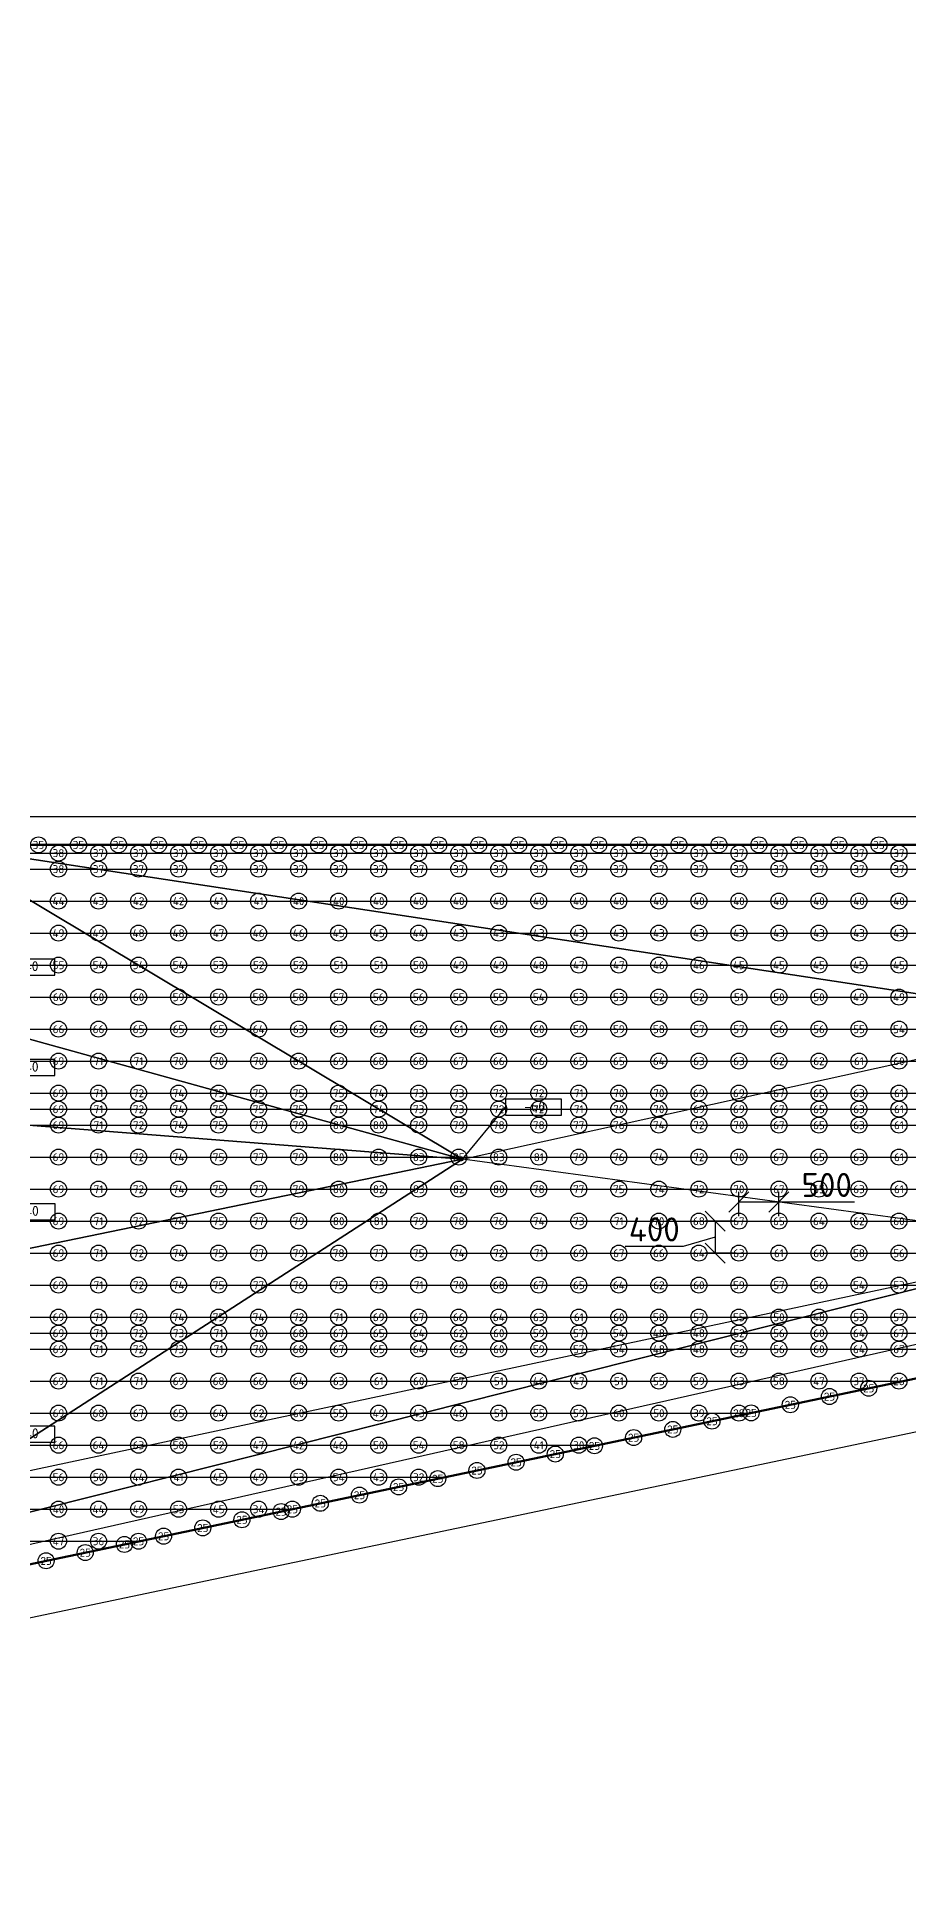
# Model space of a CAD drawing. Header units: millimetres. Extents: x 3543 to 412546, y -146359 to 38454.
# Drawn here: x 231090 to 241984, y -45965 to -22842 of the extents above; entities that cross this region are included whole.
import ezdxf
from ezdxf.enums import TextEntityAlignment as Align

# ---------------------------------------------------------------- set-up
doc = ezdxf.new("R2010")
doc.units = ezdxf.units.MM
doc.layers.add('контур', color=1, linetype='Continuous', lineweight=50)
doc.layers.add('размеры', color=7, linetype='Continuous', lineweight=5)
for name, color, linetype in [('линии_высот', 4, 'Continuous'), ('опоры_текстvb', 7, 'Continuous'), ('опорыvb', 7, 'Continuous'), ('сеткаvb', 8, 'Continuous')]:
    doc.layers.add(name, color=color, linetype=linetype)
doc.styles.add('isocpeur', font='isocpeur.ttf')
doc.dimstyles.new('ISO-25', dxfattribs={"dimtxt": 2.5, "dimasz": 2.5, "dimexe": 1.25, "dimexo": 0.625, "dimtad": 1, "dimdec": 0, "dimtxsty": 'isocpeur', "dimblk": 'OBLIQUE', "dimcen": 2.5, "dimadec": 0, "dimazin": 0, "dimtfac": 1, "dimtdec": 0, "dimtmove": 0, "dimatfit": 3, "dimfxl": 1, "dimarcsym": 0})

# ---------------------------------------------------------------- blocks, each defined once
blk = doc.blocks.new('otmetka_oporvb')
at = {"linetype": 'ByBlock', "lineweight": -2}
blk.add_hatch(color=0, dxfattribs=at).paths.add_polyline_path([(-38, -32, 1), (38, 32, 1)])
at = {"color": 0, "linetype": 'ByBlock', "lineweight": -2}
blk.add_line((0, 0), (2142, 2596), dxfattribs=at)
at = {"color": 0}
blk.add_lwpolyline([(2142, 2196), (4942, 2196), (4942, 2996), (2142, 2996)], close=True, dxfattribs=at)
at = {"color": 0, "linetype": 'ByBlock', "lineweight": -2, "style": 'isocpeur'}
blk.add_attdef('OTM', text='', height=500, dxfattribs=at).set_placement((3600, 2639), align=Align.MIDDLE_CENTER)
blk = doc.blocks.new('*U28')
at = {"linetype": 'ByBlock', "lineweight": -2}
blk.add_hatch(color=0, dxfattribs=at).paths.add_polyline_path([(-38, -32, 1), (38, 32, 1)])
at = {"color": 0, "linetype": 'ByBlock', "lineweight": -2}
blk.add_line((0, 0), (2147, 2596), dxfattribs=at)
at = {"color": 0}
blk.add_lwpolyline([(2147, 2196), (4947, 2196), (4947, 2996), (2147, 2996)], close=True, dxfattribs=at)
at = {"color": 0, "linetype": 'ByBlock', "lineweight": -2, "style": 'isocpeur'}
blk.add_attdef('OTM', text='', height=500, dxfattribs=at).set_placement((3606, 2639), align=Align.MIDDLE_CENTER)
blk = doc.blocks.new('*U29')
at = {"linetype": 'ByBlock', "lineweight": -2}
blk.add_hatch(color=0, dxfattribs=at).paths.add_polyline_path([(-38, -32, 1), (38, 32, 1)])
at = {"color": 0, "linetype": 'ByBlock', "lineweight": -2}
blk.add_line((0, 0), (2158, 2596), dxfattribs=at)
at = {"color": 0}
blk.add_lwpolyline([(2158, 2196), (4958, 2196), (4958, 2996), (2158, 2996)], close=True, dxfattribs=at)
at = {"color": 0, "linetype": 'ByBlock', "lineweight": -2, "style": 'isocpeur'}
blk.add_attdef('OTM', text='', height=500, dxfattribs=at).set_placement((3617, 2639), align=Align.MIDDLE_CENTER)
blk = doc.blocks.new('*U30')
at = {"linetype": 'ByBlock', "lineweight": -2}
blk.add_hatch(color=0, dxfattribs=at).paths.add_polyline_path([(-38, -32, 1), (38, 32, 1)])
at = {"color": 0, "linetype": 'ByBlock', "lineweight": -2}
blk.add_line((0, 0), (2151, 2596), dxfattribs=at)
at = {"color": 0}
blk.add_lwpolyline([(2151, 2196), (4951, 2196), (4951, 2996), (2151, 2996)], close=True, dxfattribs=at)
at = {"color": 0, "linetype": 'ByBlock', "lineweight": -2, "style": 'isocpeur'}
blk.add_attdef('OTM', text='', height=500, dxfattribs=at).set_placement((3609, 2639), align=Align.MIDDLE_CENTER)
blk = doc.blocks.new('opor_symbPRO')
at = {"color": 0, "ltscale": 20}
blk.add_circle((0, 0), 100, dxfattribs=at)
at = {"layer": 'опоры_текстvb', "color": 0, "linetype": 'ByBlock', "lineweight": -2, "style": 'isocpeur'}
blk.add_attdef('COL', text='', height=100, dxfattribs=at).set_placement((0, -1), align=Align.MIDDLE_CENTER)
blk = doc.blocks.new('_OBLIQUE')
at = {"color": 0, "linetype": 'ByBlock'}
blk.add_line((-0.5, -0.5), (0.5, 0.5), dxfattribs=at)
blk = doc.blocks.new('*D33')
at = {"layer": 'Defpoints', "color": 0, "transparency": 16777216}
for p in [(261341, -32583), (229842, -32940), (261341, -32940)]:
    blk.add_point(p, dxfattribs=at)
at = {"layer": 'размеры', "color": 0, "lineweight": -2, "transparency": 16777216}
for p, q in [((229842, -32877), (229842, -32458)), ((229842, -32583), (261341, -32583)), ((261341, -32877), (261341, -32458))]:
    blk.add_line(p, q, dxfattribs=at)
at = {"layer": 'размеры', "color": 0, "lineweight": -2, "transparency": 16777216, "xscale": 250, "yscale": 250, "zscale": 250, "rotation": 180}
blk.add_blockref('_OBLIQUE', (229842, -32583), dxfattribs=at)
at = {"layer": 'размеры', "color": 0, "lineweight": -2, "transparency": 16777216, "xscale": 250, "yscale": 250, "zscale": 250}
blk.add_blockref('_OBLIQUE', (261341, -32583), dxfattribs=at)
at = {"layer": 'размеры', "color": 0, "transparency": 16777216, "insert": (245592, -32370), "char_height": 300, "attachment_point": 5, "style": 'isocpeur'}
blk.add_mtext('31500', dxfattribs=at)
blk = doc.blocks.new('*D37')
at = {"layer": 'Defpoints', "color": 0, "transparency": 16777216}
for p in [(299003, -27661), (215545, -45174), (215680, -45817)]:
    blk.add_point(p, dxfattribs=at)
at = {"layer": 'размеры', "color": 0, "lineweight": -2, "transparency": 16777216}
for p, q in [((299016, -27722), (299164, -28426)), ((299138, -28304), (215680, -45817)), ((215558, -45235), (215706, -45939))]:
    blk.add_line(p, q, dxfattribs=at)
at = {"layer": 'размеры', "color": 0, "lineweight": -2, "transparency": 16777216, "xscale": 250, "yscale": 250, "zscale": 250}
for p, rotation in [((299138, -28304), 11.85098422200823), ((215680, -45817), 191.8509842220083)]:
    blk.add_blockref('_OBLIQUE', p, dxfattribs=dict(at, rotation=rotation))
at = {"layer": 'размеры', "color": 0, "transparency": 16777216, "insert": (257365, -36852), "char_height": 300, "attachment_point": 5, "rotation": 11.851, "style": 'isocpeur'}
blk.add_mtext('85276', dxfattribs=at)
blk = doc.blocks.new('*D39')
at = {"layer": 'Defpoints', "color": 0, "transparency": 16777216}
for p in [(240359, -37403), (239859, -37642), (240359, -37642)]:
    blk.add_point(p, dxfattribs=at)
at = {"layer": 'размеры', "color": 0, "lineweight": -2, "transparency": 16777216}
for p, q in [((239859, -37580), (239859, -37278)), ((239859, -37403), (240359, -37403)), ((240359, -37580), (240359, -37278)), ((240359, -37403), (241304, -37403))]:
    blk.add_line(p, q, dxfattribs=at)
at = {"layer": 'размеры', "color": 0, "lineweight": -2, "transparency": 16777216, "xscale": 250, "yscale": 250, "zscale": 250, "rotation": 180}
blk.add_blockref('_OBLIQUE', (239859, -37403), dxfattribs=at)
at = {"layer": 'размеры', "color": 0, "lineweight": -2, "transparency": 16777216, "xscale": 250, "yscale": 250, "zscale": 250}
blk.add_blockref('_OBLIQUE', (240359, -37403), dxfattribs=at)
at = {"layer": 'размеры', "color": 0, "transparency": 16777216, "insert": (240956, -37190), "char_height": 300, "attachment_point": 5, "style": 'isocpeur'}
blk.add_mtext('500', dxfattribs=at)
blk = doc.blocks.new('*D40')
at = {"layer": 'Defpoints', "color": 0, "transparency": 16777216}
for p in [(239859, -37642), (239562, -38042), (239859, -38042)]:
    blk.add_point(p, dxfattribs=at)
at = {"layer": 'размеры', "color": 0, "lineweight": -2, "transparency": 16777216}
for p, q in [((239796, -37642), (239437, -37642)), ((239562, -37642), (239562, -38042)), ((239562, -37842), (239164, -37958)), ((239164, -37958), (238439, -37958)), ((239796, -38042), (239437, -38042))]:
    blk.add_line(p, q, dxfattribs=at)
at = {"layer": 'размеры', "color": 0, "lineweight": -2, "transparency": 16777216, "xscale": 250, "yscale": 250, "zscale": 250}
for p, rotation in [((239562, -37642), 90), ((239562, -38042), 270)]:
    blk.add_blockref('_OBLIQUE', p, dxfattribs=dict(at, rotation=rotation))
at = {"layer": 'размеры', "color": 0, "transparency": 16777216, "insert": (238802, -37746), "char_height": 300, "attachment_point": 5, "style": 'isocpeur'}
blk.add_mtext('400', dxfattribs=at)

msp = doc.modelspace()

# ---------------------------------------------------------------- linework, layer by layer
at = {"layer": 'контур', "linetype": 'Continuous'}
msp.add_lwpolyline([(215545, -45173.6), (210858.8, -22842.2), (229841.6, -22842.2), (229841.6, -32939.6), (261341.5, -32939.6), (261341.5, -22842.2), (299003.2, -22842.2), (299003.2, -27660.7)], close=True, dxfattribs=at)
at = {"layer": 'линии_высот'}
msp.add_line((215545, -45173.6), (299003.2, -27660.7), dxfattribs=at)
for points in [[(252298.9, -36875.6), (215545, -45173.6), (299003.2, -27660.7)], [(236407.9, -36868.8), (229841.6, -32939.6), (230076.7, -35115.1)], [(229841.6, -32939.6), (236407.9, -36868.8), (244279.5, -35135.9)], [(229841.6, -32939.6), (244279.5, -35135.9), (261341.5, -32939.6)], [(236407.9, -36868.8), (230076.7, -35115.1), (230076.7, -36371.6)], [(236407.9, -36868.8), (244279.5, -35135.9), (244268.4, -37933.7)], [(236407.9, -36868.8), (230076.7, -36371.6), (230076.7, -38173.7)], [(244268.4, -37933.7), (252298.9, -36875.6), (215545, -45173.6)], [(236407.9, -36868.8), (230076.7, -38173.7), (230076.7, -40954.3)], [(244268.4, -37933.7), (236407.9, -36868.8), (230076.7, -40954.3)], [(215545, -45173.6), (230076.7, -40954.3), (244268.4, -37933.7)]]:
    msp.add_lwpolyline(points, close=True, dxfattribs=at)
at = {"layer": 'сеткаvb'}
for p, q in [((215045, -33042.2), (273357.7, -33042.2)), ((215087.4, -33242.2), (272404.6, -33242.2)), ((215172.1, -33642.2), (270498.3, -33642.2)), ((215256.9, -34042.2), (268592.1, -34042.2)), ((215341.6, -34442.2), (266685.9, -34442.2)), ((215426.3, -34842.2), (264779.7, -34842.2)), ((215511.1, -35242.2), (262873.5, -35242.2)), ((215595.8, -35642.2), (260967.3, -35642.2)), ((215680.5, -36042.2), (259061, -36042.2)), ((215722.9, -36242.2), (258107.9, -36242.2)), ((215114.7, -36442.2), (257154.8, -36442.2)), ((213796.7, -36842.2), (255248.6, -36842.2)), ((213880.6, -37242.2), (253342.4, -37242.2)), ((213964.6, -37642.2), (251436.2, -37642.2)), ((214048.5, -38042.2), (249530, -38042.2)), ((214132.4, -38442.2), (247623.7, -38442.2)), ((214216.4, -38842.2), (245717.5, -38842.2)), ((214258.3, -39042.2), (244764.4, -39042.2)), ((214300.3, -39242.2), (243811.3, -39242.2)), ((214384.3, -39642.2), (241905.1, -39642.2)), ((214468.2, -40042.2), (239998.9, -40042.2)), ((214552.1, -40442.2), (238092.7, -40442.2)), ((214636.1, -40842.2), (236186.4, -40842.2)), ((214720, -41242.2), (234280.2, -41242.2)), ((214803.9, -41642.2), (232374, -41642.2))]:
    msp.add_line(p, q, dxfattribs=at)
at = {"layer": 'сеткаvb', "linetype": 'Continuous'}
msp.add_line((229841.6, -32939.6), (261341.5, -32939.6), dxfattribs=at)

# ---------------------------------------------------------------- block references
at = {"xscale": 0.25, "yscale": 0.25, "zscale": 0.25}
for name, p, values in [('otmetka_oporvb', (230076.7, -35115.1), {'OTM': '-40'}), ('*U28', (230076.7, -36371.6), {'OTM': '-40'}), ('otmetka_oporvb', (236407.9, -36868.8), {'OTM': '-60'}), ('*U29', (230076.7, -38173.7), {'OTM': '-40'}), ('*U30', (230076.7, -40954.3), {'OTM': '-40'})]:
    msp.add_blockref(name, p, dxfattribs=at).add_auto_attribs(values)
at = {"layer": 'опорыvb', "color": 92}
for p, values in [((231108.8, -32939.6), {'COL': '35'}), ((231358.8, -33042.2), {'COL': '38'}), ((231608.8, -32939.6), {'COL': '35'}), ((231858.8, -33042.2), {'COL': '37'}), ((232108.8, -32939.6), {'COL': '35'}), ((232358.8, -33042.2), {'COL': '37'}), ((232608.8, -32939.6), {'COL': '35'}), ((232858.8, -33042.2), {'COL': '37'}), ((233108.8, -32939.6), {'COL': '35'}), ((233358.8, -33042.2), {'COL': '37'}), ((233608.8, -32939.6), {'COL': '35'}), ((233858.8, -33042.2), {'COL': '37'}), ((234108.8, -32939.6), {'COL': '35'}), ((234358.8, -33042.2), {'COL': '37'}), ((234608.8, -32939.6), {'COL': '35'}), ((234858.8, -33042.2), {'COL': '37'}), ((235108.8, -32939.6), {'COL': '35'}), ((235358.8, -33042.2), {'COL': '37'}), ((235608.8, -32939.6), {'COL': '35'}), ((235858.8, -33042.2), {'COL': '37'}), ((236108.8, -32939.6), {'COL': '35'}), ((236358.8, -33042.2), {'COL': '37'}), ((236608.8, -32939.6), {'COL': '35'}), ((236858.8, -33042.2), {'COL': '37'}), ((237108.8, -32939.6), {'COL': '35'}), ((237358.8, -33042.2), {'COL': '37'}), ((237608.8, -32939.6), {'COL': '35'}), ((237858.8, -33042.2), {'COL': '37'}), ((238108.8, -32939.6), {'COL': '35'}), ((238358.8, -33042.2), {'COL': '37'}), ((238608.8, -32939.6), {'COL': '35'}), ((238858.8, -33042.2), {'COL': '37'}), ((239108.8, -32939.6), {'COL': '35'}), ((239358.8, -33042.2), {'COL': '37'}), ((239608.8, -32939.6), {'COL': '35'}), ((239858.8, -33042.2), {'COL': '37'}), ((240108.8, -32939.6), {'COL': '35'}), ((240358.8, -33042.2), {'COL': '37'}), ((240608.8, -32939.6), {'COL': '35'}), ((240858.8, -33042.2), {'COL': '37'}), ((241108.8, -32939.6), {'COL': '35'}), ((241358.8, -33042.2), {'COL': '37'}), ((241608.8, -32939.6), {'COL': '35'}), ((241858.8, -33042.2), {'COL': '37'}), ((231358.8, -33242.2), {'COL': '38'}), ((231858.8, -33242.2), {'COL': '37'}), ((232358.8, -33242.2), {'COL': '37'}), ((232858.8, -33242.2), {'COL': '37'}), ((233358.8, -33242.2), {'COL': '37'}), ((233858.8, -33242.2), {'COL': '37'}), ((234358.8, -33242.2), {'COL': '37'}), ((234858.8, -33242.2), {'COL': '37'}), ((235358.8, -33242.2), {'COL': '37'}), ((235858.8, -33242.2), {'COL': '37'}), ((236358.8, -33242.2), {'COL': '37'}), ((236858.8, -33242.2), {'COL': '37'}), ((237358.8, -33242.2), {'COL': '37'}), ((237858.8, -33242.2), {'COL': '37'}), ((238358.8, -33242.2), {'COL': '37'}), ((238858.8, -33242.2), {'COL': '37'}), ((239358.8, -33242.2), {'COL': '37'}), ((239858.8, -33242.2), {'COL': '37'}), ((240358.8, -33242.2), {'COL': '37'}), ((240858.8, -33242.2), {'COL': '37'}), ((241358.8, -33242.2), {'COL': '37'}), ((241858.8, -33242.2), {'COL': '37'}), ((231358.8, -33642.2), {'COL': '44'}), ((231858.8, -33642.2), {'COL': '43'}), ((232358.8, -33642.2), {'COL': '42'}), ((232858.8, -33642.2), {'COL': '42'}), ((233358.8, -33642.2), {'COL': '41'}), ((233858.8, -33642.2), {'COL': '41'}), ((234358.8, -33642.2), {'COL': '40'}), ((234858.8, -33642.2), {'COL': '40'}), ((235358.8, -33642.2), {'COL': '40'}), ((235858.8, -33642.2), {'COL': '40'}), ((236358.8, -33642.2), {'COL': '40'}), ((236858.8, -33642.2), {'COL': '40'}), ((237358.8, -33642.2), {'COL': '40'}), ((237858.8, -33642.2), {'COL': '40'}), ((238358.8, -33642.2), {'COL': '40'}), ((238858.8, -33642.2), {'COL': '40'}), ((239358.8, -33642.2), {'COL': '40'}), ((239858.8, -33642.2), {'COL': '40'}), ((240358.8, -33642.2), {'COL': '40'}), ((240858.8, -33642.2), {'COL': '40'}), ((241358.8, -33642.2), {'COL': '40'}), ((241858.8, -33642.2), {'COL': '40'}), ((231358.8, -34042.2), {'COL': '49'}), ((231858.8, -34042.2), {'COL': '49'}), ((232358.8, -34042.2), {'COL': '48'}), ((232858.8, -34042.2), {'COL': '48'}), ((233358.8, -34042.2), {'COL': '47'}), ((233858.8, -34042.2), {'COL': '46'}), ((234358.8, -34042.2), {'COL': '46'}), ((234858.8, -34042.2), {'COL': '45'}), ((235358.8, -34042.2), {'COL': '45'}), ((235858.8, -34042.2), {'COL': '44'}), ((236358.8, -34042.2), {'COL': '43'}), ((236858.8, -34042.2), {'COL': '43'}), ((237358.8, -34042.2), {'COL': '43'}), ((237858.8, -34042.2), {'COL': '43'}), ((238358.8, -34042.2), {'COL': '43'}), ((238858.8, -34042.2), {'COL': '43'}), ((239358.8, -34042.2), {'COL': '43'}), ((239858.8, -34042.2), {'COL': '43'}), ((240358.8, -34042.2), {'COL': '43'}), ((240858.8, -34042.2), {'COL': '43'}), ((241358.8, -34042.2), {'COL': '43'}), ((241858.8, -34042.2), {'COL': '43'}), ((236358.8, -34442.2), {'COL': '49'}), ((236858.8, -34442.2), {'COL': '49'}), ((237358.8, -34442.2), {'COL': '48'}), ((237858.8, -34442.2), {'COL': '47'}), ((238358.8, -34442.2), {'COL': '47'}), ((238858.8, -34442.2), {'COL': '46'}), ((239358.8, -34442.2), {'COL': '46'}), ((239858.8, -34442.2), {'COL': '45'}), ((240358.8, -34442.2), {'COL': '45'}), ((240858.8, -34442.2), {'COL': '45'}), ((241358.8, -34442.2), {'COL': '45'}), ((241858.8, -34442.2), {'COL': '45'}), ((241358.8, -34842.2), {'COL': '49'}), ((241858.8, -34842.2), {'COL': '49'}), ((240858.8, -38842.2), {'COL': '48'}), ((238858.8, -39042.2), {'COL': '48'}), ((239358.8, -39042.2), {'COL': '48'}), ((238858.8, -39242.2), {'COL': '48'}), ((239358.8, -39242.2), {'COL': '48'}), ((237358.8, -39642.2), {'COL': '46'}), ((237858.8, -39642.2), {'COL': '47'}), ((240858.8, -39642.2), {'COL': '47'}), ((241358.8, -39642.2), {'COL': '37'}), ((235358.8, -40042.2), {'COL': '49'}), ((235858.8, -40042.2), {'COL': '43'}), ((236358.8, -40042.2), {'COL': '46'}), ((239358.8, -40042.2), {'COL': '39'}), ((233858.8, -40442.2), {'COL': '47'}), ((234358.8, -40442.2), {'COL': '42'}), ((234858.8, -40442.2), {'COL': '46'}), ((237358.8, -40442.2), {'COL': '41'}), ((232358.8, -40842.2), {'COL': '44'}), ((232858.8, -40842.2), {'COL': '41'}), ((233358.8, -40842.2), {'COL': '45'}), ((233858.8, -40842.2), {'COL': '49'}), ((235358.8, -40842.2), {'COL': '43'}), ((231358.8, -41242.2), {'COL': '40'}), ((231858.8, -41242.2), {'COL': '44'}), ((232358.8, -41242.2), {'COL': '49'}), ((233358.8, -41242.2), {'COL': '45'}), ((231358.8, -41642.2), {'COL': '47'}), ((231858.8, -41642.2), {'COL': '36'})]:
    msp.add_blockref('opor_symbPRO', p, dxfattribs=at).add_auto_attribs(values)
at = {"layer": 'опорыvb', "color": 131}
for p, values in [((231358.8, -34442.2), {'COL': '55'}), ((231858.8, -34442.2), {'COL': '54'}), ((232358.8, -34442.2), {'COL': '54'}), ((232858.8, -34442.2), {'COL': '54'}), ((233358.8, -34442.2), {'COL': '53'}), ((233858.8, -34442.2), {'COL': '52'}), ((234358.8, -34442.2), {'COL': '52'}), ((234858.8, -34442.2), {'COL': '51'}), ((235358.8, -34442.2), {'COL': '51'}), ((235858.8, -34442.2), {'COL': '50'}), ((231358.8, -34842.2), {'COL': '60'}), ((231858.8, -34842.2), {'COL': '60'}), ((232358.8, -34842.2), {'COL': '60'}), ((232858.8, -34842.2), {'COL': '59'}), ((233358.8, -34842.2), {'COL': '59'}), ((233858.8, -34842.2), {'COL': '58'}), ((234358.8, -34842.2), {'COL': '58'}), ((234858.8, -34842.2), {'COL': '57'}), ((235358.8, -34842.2), {'COL': '56'}), ((235858.8, -34842.2), {'COL': '56'}), ((236358.8, -34842.2), {'COL': '55'}), ((236858.8, -34842.2), {'COL': '55'}), ((237358.8, -34842.2), {'COL': '54'}), ((237858.8, -34842.2), {'COL': '53'}), ((238358.8, -34842.2), {'COL': '53'}), ((238858.8, -34842.2), {'COL': '52'}), ((239358.8, -34842.2), {'COL': '52'}), ((239858.8, -34842.2), {'COL': '51'}), ((240358.8, -34842.2), {'COL': '50'}), ((240858.8, -34842.2), {'COL': '50'}), ((231358.8, -35242.2), {'COL': '66'}), ((231858.8, -35242.2), {'COL': '66'}), ((232358.8, -35242.2), {'COL': '65'}), ((232858.8, -35242.2), {'COL': '65'}), ((233358.8, -35242.2), {'COL': '65'}), ((233858.8, -35242.2), {'COL': '64'}), ((234358.8, -35242.2), {'COL': '63'}), ((234858.8, -35242.2), {'COL': '63'}), ((235358.8, -35242.2), {'COL': '62'}), ((235858.8, -35242.2), {'COL': '62'}), ((236358.8, -35242.2), {'COL': '61'}), ((236858.8, -35242.2), {'COL': '60'}), ((237358.8, -35242.2), {'COL': '60'}), ((237858.8, -35242.2), {'COL': '59'}), ((238358.8, -35242.2), {'COL': '59'}), ((238858.8, -35242.2), {'COL': '58'}), ((239358.8, -35242.2), {'COL': '57'}), ((239858.8, -35242.2), {'COL': '57'}), ((240358.8, -35242.2), {'COL': '56'}), ((240858.8, -35242.2), {'COL': '56'}), ((241358.8, -35242.2), {'COL': '55'}), ((241858.8, -35242.2), {'COL': '54'}), ((231358.8, -35642.2), {'COL': '69'}), ((231858.8, -35642.2), {'COL': '71'}), ((232358.8, -35642.2), {'COL': '71'}), ((232858.8, -35642.2), {'COL': '70'}), ((233358.8, -35642.2), {'COL': '70'}), ((233858.8, -35642.2), {'COL': '70'}), ((234358.8, -35642.2), {'COL': '69'}), ((234858.8, -35642.2), {'COL': '69'}), ((235358.8, -35642.2), {'COL': '68'}), ((235858.8, -35642.2), {'COL': '68'}), ((236358.8, -35642.2), {'COL': '67'}), ((236858.8, -35642.2), {'COL': '66'}), ((237358.8, -35642.2), {'COL': '66'}), ((237858.8, -35642.2), {'COL': '65'}), ((238358.8, -35642.2), {'COL': '65'}), ((238858.8, -35642.2), {'COL': '64'}), ((239358.8, -35642.2), {'COL': '63'}), ((239858.8, -35642.2), {'COL': '63'}), ((240358.8, -35642.2), {'COL': '62'}), ((240858.8, -35642.2), {'COL': '62'}), ((241358.8, -35642.2), {'COL': '61'}), ((241858.8, -35642.2), {'COL': '60'}), ((231358.8, -36042.2), {'COL': '69'}), ((231858.8, -36042.2), {'COL': '71'}), ((232358.8, -36042.2), {'COL': '72'}), ((232858.8, -36042.2), {'COL': '74'}), ((233358.8, -36042.2), {'COL': '75'}), ((233858.8, -36042.2), {'COL': '75'}), ((234358.8, -36042.2), {'COL': '75'}), ((234858.8, -36042.2), {'COL': '75'}), ((235358.8, -36042.2), {'COL': '74'}), ((235858.8, -36042.2), {'COL': '73'}), ((236358.8, -36042.2), {'COL': '73'}), ((236858.8, -36042.2), {'COL': '72'}), ((237358.8, -36042.2), {'COL': '72'}), ((237858.8, -36042.2), {'COL': '71'}), ((238358.8, -36042.2), {'COL': '70'}), ((238858.8, -36042.2), {'COL': '70'}), ((239358.8, -36042.2), {'COL': '69'}), ((239858.8, -36042.2), {'COL': '69'}), ((240358.8, -36042.2), {'COL': '67'}), ((240858.8, -36042.2), {'COL': '65'}), ((241358.8, -36042.2), {'COL': '63'}), ((241858.8, -36042.2), {'COL': '61'}), ((231358.8, -36242.2), {'COL': '69'}), ((231858.8, -36242.2), {'COL': '71'}), ((232358.8, -36242.2), {'COL': '72'}), ((232858.8, -36242.2), {'COL': '74'}), ((233358.8, -36242.2), {'COL': '75'}), ((233858.8, -36242.2), {'COL': '75'}), ((234358.8, -36242.2), {'COL': '75'}), ((234858.8, -36242.2), {'COL': '75'}), ((235358.8, -36242.2), {'COL': '74'}), ((235858.8, -36242.2), {'COL': '73'}), ((236358.8, -36242.2), {'COL': '73'}), ((236858.8, -36242.2), {'COL': '72'}), ((237358.8, -36242.2), {'COL': '72'}), ((237858.8, -36242.2), {'COL': '71'}), ((238358.8, -36242.2), {'COL': '70'}), ((238858.8, -36242.2), {'COL': '70'}), ((239358.8, -36242.2), {'COL': '69'}), ((239858.8, -36242.2), {'COL': '69'}), ((240358.8, -36242.2), {'COL': '67'}), ((240858.8, -36242.2), {'COL': '65'}), ((241358.8, -36242.2), {'COL': '63'}), ((241858.8, -36242.2), {'COL': '61'}), ((231358.8, -36442.2), {'COL': '69'}), ((231858.8, -36442.2), {'COL': '71'}), ((232358.8, -36442.2), {'COL': '72'}), ((232858.8, -36442.2), {'COL': '74'}), ((233358.8, -36442.2), {'COL': '75'}), ((233858.8, -36442.2), {'COL': '77'}), ((234358.8, -36442.2), {'COL': '79'}), ((235858.8, -36442.2), {'COL': '79'}), ((236358.8, -36442.2), {'COL': '79'}), ((236858.8, -36442.2), {'COL': '78'}), ((237358.8, -36442.2), {'COL': '78'}), ((237858.8, -36442.2), {'COL': '77'}), ((238358.8, -36442.2), {'COL': '76'}), ((238858.8, -36442.2), {'COL': '74'}), ((239358.8, -36442.2), {'COL': '72'}), ((239858.8, -36442.2), {'COL': '70'}), ((240358.8, -36442.2), {'COL': '67'}), ((240858.8, -36442.2), {'COL': '65'}), ((241358.8, -36442.2), {'COL': '63'}), ((241858.8, -36442.2), {'COL': '61'}), ((231358.8, -36842.2), {'COL': '69'}), ((231858.8, -36842.2), {'COL': '71'}), ((232358.8, -36842.2), {'COL': '72'}), ((232858.8, -36842.2), {'COL': '74'}), ((233358.8, -36842.2), {'COL': '75'}), ((233858.8, -36842.2), {'COL': '77'}), ((234358.8, -36842.2), {'COL': '79'}), ((237858.8, -36842.2), {'COL': '79'}), ((238358.8, -36842.2), {'COL': '76'}), ((238858.8, -36842.2), {'COL': '74'}), ((239358.8, -36842.2), {'COL': '72'}), ((239858.8, -36842.2), {'COL': '70'}), ((240358.8, -36842.2), {'COL': '67'}), ((240858.8, -36842.2), {'COL': '65'}), ((241358.8, -36842.2), {'COL': '63'}), ((241858.8, -36842.2), {'COL': '61'}), ((231358.8, -37242.2), {'COL': '69'}), ((231858.8, -37242.2), {'COL': '71'}), ((232358.8, -37242.2), {'COL': '72'}), ((232858.8, -37242.2), {'COL': '74'}), ((233358.8, -37242.2), {'COL': '75'}), ((233858.8, -37242.2), {'COL': '77'}), ((234358.8, -37242.2), {'COL': '79'}), ((237358.8, -37242.2), {'COL': '78'}), ((237858.8, -37242.2), {'COL': '77'}), ((238358.8, -37242.2), {'COL': '75'}), ((238858.8, -37242.2), {'COL': '74'}), ((239358.8, -37242.2), {'COL': '72'}), ((239858.8, -37242.2), {'COL': '70'}), ((240358.8, -37242.2), {'COL': '67'}), ((240858.8, -37242.2), {'COL': '65'}), ((241358.8, -37242.2), {'COL': '63'}), ((241858.8, -37242.2), {'COL': '61'}), ((231358.8, -37642.2), {'COL': '69'}), ((231858.8, -37642.2), {'COL': '71'}), ((232358.8, -37642.2), {'COL': '72'}), ((232858.8, -37642.2), {'COL': '74'}), ((233358.8, -37642.2), {'COL': '75'}), ((233858.8, -37642.2), {'COL': '77'}), ((234358.8, -37642.2), {'COL': '79'}), ((235858.8, -37642.2), {'COL': '79'}), ((236358.8, -37642.2), {'COL': '78'}), ((236858.8, -37642.2), {'COL': '76'}), ((237358.8, -37642.2), {'COL': '74'}), ((237858.8, -37642.2), {'COL': '73'}), ((238358.8, -37642.2), {'COL': '71'}), ((238858.8, -37642.2), {'COL': '70'}), ((239358.8, -37642.2), {'COL': '68'}), ((239858.8, -37642.2), {'COL': '67'}), ((240358.8, -37642.2), {'COL': '65'}), ((240858.8, -37642.2), {'COL': '64'}), ((241358.8, -37642.2), {'COL': '62'}), ((241858.8, -37642.2), {'COL': '60'}), ((231358.8, -38042.2), {'COL': '69'}), ((231858.8, -38042.2), {'COL': '71'}), ((232358.8, -38042.2), {'COL': '72'}), ((232858.8, -38042.2), {'COL': '74'}), ((233358.8, -38042.2), {'COL': '75'}), ((233858.8, -38042.2), {'COL': '77'}), ((234358.8, -38042.2), {'COL': '79'}), ((234858.8, -38042.2), {'COL': '78'}), ((235358.8, -38042.2), {'COL': '77'}), ((235858.8, -38042.2), {'COL': '75'}), ((236358.8, -38042.2), {'COL': '74'}), ((236858.8, -38042.2), {'COL': '72'}), ((237358.8, -38042.2), {'COL': '71'}), ((237858.8, -38042.2), {'COL': '69'}), ((238358.8, -38042.2), {'COL': '67'}), ((238858.8, -38042.2), {'COL': '66'}), ((239358.8, -38042.2), {'COL': '64'}), ((239858.8, -38042.2), {'COL': '63'}), ((240358.8, -38042.2), {'COL': '61'}), ((240858.8, -38042.2), {'COL': '60'}), ((241358.8, -38042.2), {'COL': '58'}), ((241858.8, -38042.2), {'COL': '56'}), ((231358.8, -38442.2), {'COL': '69'}), ((231858.8, -38442.2), {'COL': '71'}), ((232358.8, -38442.2), {'COL': '72'}), ((232858.8, -38442.2), {'COL': '74'}), ((233358.8, -38442.2), {'COL': '75'}), ((233858.8, -38442.2), {'COL': '77'}), ((234358.8, -38442.2), {'COL': '76'}), ((234858.8, -38442.2), {'COL': '75'}), ((235358.8, -38442.2), {'COL': '73'}), ((235858.8, -38442.2), {'COL': '71'}), ((236358.8, -38442.2), {'COL': '70'}), ((236858.8, -38442.2), {'COL': '68'}), ((237358.8, -38442.2), {'COL': '67'}), ((237858.8, -38442.2), {'COL': '65'}), ((238358.8, -38442.2), {'COL': '64'}), ((238858.8, -38442.2), {'COL': '62'}), ((239358.8, -38442.2), {'COL': '60'}), ((239858.8, -38442.2), {'COL': '59'}), ((240358.8, -38442.2), {'COL': '57'}), ((240858.8, -38442.2), {'COL': '56'}), ((241358.8, -38442.2), {'COL': '54'}), ((241858.8, -38442.2), {'COL': '53'}), ((231358.8, -38842.2), {'COL': '69'}), ((231858.8, -38842.2), {'COL': '71'}), ((232358.8, -38842.2), {'COL': '72'}), ((232858.8, -38842.2), {'COL': '74'}), ((233358.8, -38842.2), {'COL': '75'}), ((233858.8, -38842.2), {'COL': '74'}), ((234358.8, -38842.2), {'COL': '72'}), ((234858.8, -38842.2), {'COL': '71'}), ((235358.8, -38842.2), {'COL': '69'}), ((235858.8, -38842.2), {'COL': '67'}), ((236358.8, -38842.2), {'COL': '66'}), ((236858.8, -38842.2), {'COL': '64'}), ((237358.8, -38842.2), {'COL': '63'}), ((237858.8, -38842.2), {'COL': '61'}), ((238358.8, -38842.2), {'COL': '60'}), ((238858.8, -38842.2), {'COL': '58'}), ((239358.8, -38842.2), {'COL': '57'}), ((239858.8, -38842.2), {'COL': '55'}), ((240358.8, -38842.2), {'COL': '50'}), ((241358.8, -38842.2), {'COL': '53'}), ((241858.8, -38842.2), {'COL': '57'}), ((231358.8, -39042.2), {'COL': '69'}), ((231858.8, -39042.2), {'COL': '71'}), ((232358.8, -39042.2), {'COL': '72'}), ((232858.8, -39042.2), {'COL': '73'}), ((233358.8, -39042.2), {'COL': '71'}), ((233858.8, -39042.2), {'COL': '70'}), ((234358.8, -39042.2), {'COL': '68'}), ((234858.8, -39042.2), {'COL': '67'}), ((235358.8, -39042.2), {'COL': '65'}), ((235858.8, -39042.2), {'COL': '64'}), ((236358.8, -39042.2), {'COL': '62'}), ((236858.8, -39042.2), {'COL': '60'}), ((237358.8, -39042.2), {'COL': '59'}), ((237858.8, -39042.2), {'COL': '57'}), ((238358.8, -39042.2), {'COL': '54'}), ((239858.8, -39042.2), {'COL': '52'}), ((240358.8, -39042.2), {'COL': '56'}), ((240858.8, -39042.2), {'COL': '60'}), ((241358.8, -39042.2), {'COL': '64'}), ((241858.8, -39042.2), {'COL': '67'}), ((231358.8, -39242.2), {'COL': '69'}), ((231858.8, -39242.2), {'COL': '71'}), ((232358.8, -39242.2), {'COL': '72'}), ((232858.8, -39242.2), {'COL': '73'}), ((233358.8, -39242.2), {'COL': '71'}), ((233858.8, -39242.2), {'COL': '70'}), ((234358.8, -39242.2), {'COL': '68'}), ((234858.8, -39242.2), {'COL': '67'}), ((235358.8, -39242.2), {'COL': '65'}), ((235858.8, -39242.2), {'COL': '64'}), ((236358.8, -39242.2), {'COL': '62'}), ((236858.8, -39242.2), {'COL': '60'}), ((237358.8, -39242.2), {'COL': '59'}), ((237858.8, -39242.2), {'COL': '57'}), ((238358.8, -39242.2), {'COL': '54'}), ((239858.8, -39242.2), {'COL': '52'}), ((240358.8, -39242.2), {'COL': '56'}), ((240858.8, -39242.2), {'COL': '60'}), ((241358.8, -39242.2), {'COL': '64'}), ((241858.8, -39242.2), {'COL': '67'}), ((231358.8, -39642.2), {'COL': '69'}), ((231858.8, -39642.2), {'COL': '71'}), ((232358.8, -39642.2), {'COL': '71'}), ((232858.8, -39642.2), {'COL': '69'}), ((233358.8, -39642.2), {'COL': '68'}), ((233858.8, -39642.2), {'COL': '66'}), ((234358.8, -39642.2), {'COL': '64'}), ((234858.8, -39642.2), {'COL': '63'}), ((235358.8, -39642.2), {'COL': '61'}), ((235858.8, -39642.2), {'COL': '60'}), ((236358.8, -39642.2), {'COL': '57'}), ((236858.8, -39642.2), {'COL': '51'}), ((238358.8, -39642.2), {'COL': '51'}), ((238858.8, -39642.2), {'COL': '55'}), ((239358.8, -39642.2), {'COL': '59'}), ((239858.8, -39642.2), {'COL': '63'}), ((240358.8, -39642.2), {'COL': '58'}), ((231358.8, -40042.2), {'COL': '69'}), ((231858.8, -40042.2), {'COL': '68'}), ((232358.8, -40042.2), {'COL': '67'}), ((232858.8, -40042.2), {'COL': '65'}), ((233358.8, -40042.2), {'COL': '64'}), ((233858.8, -40042.2), {'COL': '62'}), ((234358.8, -40042.2), {'COL': '60'}), ((234858.8, -40042.2), {'COL': '55'}), ((236858.8, -40042.2), {'COL': '51'}), ((237358.8, -40042.2), {'COL': '55'}), ((237858.8, -40042.2), {'COL': '59'}), ((238358.8, -40042.2), {'COL': '60'}), ((238858.8, -40042.2), {'COL': '50'}), ((231358.8, -40442.2), {'COL': '66'}), ((231858.8, -40442.2), {'COL': '64'}), ((232358.8, -40442.2), {'COL': '63'}), ((232858.8, -40442.2), {'COL': '58'}), ((233358.8, -40442.2), {'COL': '52'}), ((235358.8, -40442.2), {'COL': '50'}), ((235858.8, -40442.2), {'COL': '54'}), ((236358.8, -40442.2), {'COL': '58'}), ((236858.8, -40442.2), {'COL': '52'}), ((231358.8, -40842.2), {'COL': '56'}), ((231858.8, -40842.2), {'COL': '50'}), ((234358.8, -40842.2), {'COL': '53'}), ((234858.8, -40842.2), {'COL': '54'}), ((232858.8, -41242.2), {'COL': '53'})]:
    msp.add_blockref('opor_symbPRO', p, dxfattribs=at).add_auto_attribs(values)
at = {"layer": 'опорыvb', "color": 30}
for p, values in [((234858.8, -36442.2), {'COL': '80'}), ((235358.8, -36442.2), {'COL': '80'}), ((234858.8, -36842.2), {'COL': '80'}), ((235358.8, -36842.2), {'COL': '82'}), ((235858.8, -36842.2), {'COL': '83'}), ((236358.8, -36842.2), {'COL': '85'}), ((236858.8, -36842.2), {'COL': '83'}), ((237358.8, -36842.2), {'COL': '81'}), ((234858.8, -37242.2), {'COL': '80'}), ((235358.8, -37242.2), {'COL': '82'}), ((235858.8, -37242.2), {'COL': '83'}), ((236358.8, -37242.2), {'COL': '82'}), ((236858.8, -37242.2), {'COL': '80'}), ((234858.8, -37642.2), {'COL': '80'}), ((235358.8, -37642.2), {'COL': '81'})]:
    msp.add_blockref('opor_symbPRO', p, dxfattribs=at).add_auto_attribs(values)
at = {"layer": 'опорыvb', "color": 1}
for p, values in [((240990.8, -39834), {'COL': '25'}), ((241480.2, -39731.3), {'COL': '25'}), ((241858.8, -39642.2), {'COL': '26'}), ((239858.8, -40042.2), {'COL': '28'}), ((240012.1, -40039.4), {'COL': '25'}), ((240501.5, -39936.7), {'COL': '25'}), ((239033.4, -40244.7), {'COL': '25'}), ((239522.8, -40142.1), {'COL': '25'}), ((237565.4, -40552.8), {'COL': '25'}), ((237858.8, -40442.2), {'COL': '30'}), ((238054.8, -40450.1), {'COL': '25'}), ((238544.1, -40347.4), {'COL': '25'}), ((236586.7, -40758.2), {'COL': '25'}), ((237076.1, -40655.5), {'COL': '25'}), ((235608, -40963.5), {'COL': '25'}), ((235858.8, -40842.2), {'COL': '32'}), ((236097.4, -40860.8), {'COL': '25'}), ((233858.8, -41242.2), {'COL': '34'}), ((234280.2, -41242.2), {'COL': '25'}), ((234629.4, -41168.9), {'COL': '25'}), ((235118.7, -41066.2), {'COL': '25'}), ((233161.3, -41476.9), {'COL': '25'}), ((233650.7, -41374.3), {'COL': '25'}), ((234140, -41271.6), {'COL': '25'}), ((232182.6, -41682.3), {'COL': '25'}), ((232358.8, -41642.2), {'COL': '25'}), ((232672, -41579.6), {'COL': '25'}), ((231204, -41887.7), {'COL': '25'}), ((231693.3, -41785), {'COL': '25'})]:
    msp.add_blockref('opor_symbPRO', p, dxfattribs=at).add_auto_attribs(values)

# ---------------------------------------------------------------- dimensions: what is measured, and where the dimension line sits
at = {"layer": 'размеры'}
dim = msp.add_aligned_dim(p1=(299003.2, -27660.7), p2=(215545, -45173.6), distance=657, dimstyle='ISO-25', dxfattribs=at)
dim.commit()
dim.dimension.update_dxf_attribs({"geometry": '*D37', "text_midpoint": (257365.4, -36852.1)})
for base, p1, p2, picture, middle in [((261341.5, -32582.8), (229841.6, -32939.6), (261341.5, -32939.6), '*D33', (245591.5, -32370.3)), ((240358.8, -37402.5), (239858.8, -37642.2), (240358.8, -37642.2), '*D39', (240956.3, -37190))]:
    dim = msp.add_linear_dim(base=base, p1=p1, p2=p2, dimstyle='ISO-25', dxfattribs=at)
    dim.commit()
    dim.dimension.update_dxf_attribs({"geometry": picture, "text_midpoint": middle})
dim = msp.add_linear_dim(base=(239562.5, -38042.2), p1=(239858.8, -37642.2), p2=(239858.8, -38042.2), angle=90, dimstyle='ISO-25', override={"dimtmove": 1}, dxfattribs=at)
dim.commit()
dim.dimension.update_dxf_attribs({"geometry": '*D40', "text_midpoint": (239101.7, -37958.4), "dimtype": 160})

doc.saveas('drawing.dxf')
